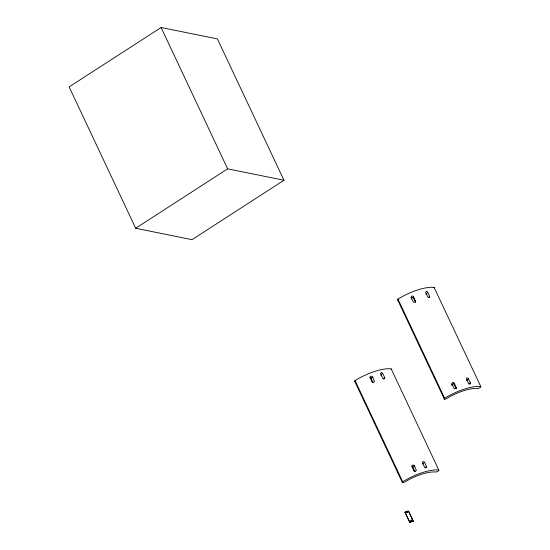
<?xml version="1.0" encoding="UTF-8"?>
<svg xmlns="http://www.w3.org/2000/svg" width="550" height="550" viewBox="0 0 550 550"><rect width="100%" height="100%" fill="white"/><g stroke="black" fill="none" stroke-linecap="round" stroke-linejoin="round"><path stroke-width="0.82" d="M410.822 521.331L410.685 520.726L411.132 521.352M406.471 511.851L406.911 512.524M425.968 294.195L427.687 292.291A1.176 0.853 44.1 0 0 427.433 291.913L427.343 291.823A1.182 0.866 43.4 0 0 426.814 291.5L426.676 291.466A1.182 0.88 42.7 0 0 426.277 291.459L425.906 291.658A1.176 0.908 41.3 0 0 425.693 292.139L425.693 292.27A1.176 0.914 40.5 0 0 425.803 292.676L427.707 296.718A1.176 0.914 40.5 0 0 427.962 297.089L428.072 297.199A1.176 0.908 41.3 0 0 428.601 297.488L429.131 297.529A1.182 0.88 42.7 0 0 429.461 297.378L429.543 297.296A1.182 0.866 43.4 0 0 429.708 296.863L429.708 296.732A1.176 0.853 44.1 0 0 429.591 296.333L427.687 292.291M428.45 297.605L429.591 296.333M466.675 380.655L468.394 378.744A1.176 0.853 44.1 0 0 468.139 378.373L468.05 378.283A1.182 0.866 43.4 0 0 467.521 377.96L467.445 377.933A1.182 0.88 42.7 0 0 466.984 377.912L466.579 378.152A1.176 0.908 41.3 0 0 466.4 378.592L466.4 378.73A1.176 0.914 40.5 0 0 466.51 379.129L468.414 383.178A1.176 0.914 40.5 0 0 468.669 383.549L468.786 383.652A1.176 0.908 41.3 0 0 469.308 383.948L469.837 383.989A1.182 0.88 42.7 0 0 470.168 383.838L470.25 383.756A1.182 0.866 43.4 0 0 470.415 383.322L470.415 383.192A1.176 0.853 44.1 0 0 470.298 382.793L468.394 378.744M469.157 384.065L470.298 382.793M409.633 522.438L409.668 522.404A3.018 0.956 -25.2 0 1 413.277 521.242L408.519 511.115A3.018 0.956 -25.2 0 0 404.903 512.284L405.109 512.311A2.619 0.832 -25.2 0 1 407.832 511.314M406.436 511.878L406.828 512.311M408.506 511.177L413.27 521.29M407.213 511.754L407.66 511.562L407.605 512.201M380.841 375.176L382.635 373.34A1.176 0.914 40.5 0 0 382.016 372.879L381.872 372.831A1.279 1.011 39.7 0 0 381.439 372.79M383.398 378.696L384.697 377.637L382.793 373.594M422.682 464.042L424.476 462.206A1.176 0.914 40.5 0 0 423.857 461.746L423.713 461.697A1.279 1.011 39.7 0 0 423.28 461.656A1.299 1.038 38.9 0 0 422.888 461.78L422.778 461.856A1.265 1.011 38 0 0 422.538 462.158A1.141 0.928 37.1 0 0 422.565 462.956L424.469 467.005A1.141 0.928 37.1 0 0 425.123 467.638A1.265 1.011 38 0 0 425.562 467.768L425.714 467.782A1.299 1.038 38.9 0 0 426.126 467.713A1.279 1.011 39.7 0 0 426.449 467.493L426.525 467.397A1.176 0.914 40.5 0 0 426.628 466.778L424.634 462.461M425.239 467.562L426.539 466.503M407.392 512.263L407.467 511.638M411.386 520.74L411.998 521.001M411.861 520.472L411.799 521.118L411.833 520.438M161.095 27.5L69.135 86.914L135.685 228.25L192.005 239.676L283.965 180.256L217.415 38.926L161.095 27.5L227.638 168.836L283.965 180.256M135.685 228.25L227.638 168.836M397.966 299.104L398.179 298.98A30.257 9.577 -25.2 0 1 434.094 287.416L480.783 386.567A1.994 0.633 -25.2 0 1 479.992 387.681A2.042 0.646 -25.2 0 1 477.51 388.527L477.331 388.506A26.331 8.332 -25.2 0 0 446.923 398.399L446.744 398.516A2.042 0.646 -25.2 0 1 444.407 399.204L397.719 300.046A1.987 0.633 -25.2 0 1 397.966 299.104L444.654 398.262A1.987 0.633 -25.2 0 0 444.407 399.204M355.066 380.579L355.272 380.449A30.257 9.577 -25.2 0 1 391.194 368.885L438.831 470.064A1.994 0.633 -25.2 0 1 438.041 471.178A2.042 0.646 -25.2 0 1 435.559 472.017L435.387 472.003A26.331 8.332 -25.2 0 0 404.979 481.896L404.793 482.006A2.042 0.646 -25.2 0 1 402.456 482.694L354.819 381.521A1.987 0.633 -25.2 0 1 355.066 380.579L402.703 481.752A1.987 0.633 -25.2 0 0 402.456 482.694M444.654 398.262L444.861 398.131A30.257 9.577 -25.2 0 1 480.783 386.567M402.703 481.752L402.909 481.621A30.257 9.577 -25.2 0 1 438.831 470.064M404.903 512.284L409.874 522.431A2.619 0.832 -25.2 0 1 412.947 521.434L413.16 521.373M409.832 522.452L405.109 512.311M406.938 512.408L406.649 511.94L406.601 512.401M373.092 377.293L371.999 377.114L371.174 377.774A1.155 1.073 7.3 0 0 371.119 378.482M414.934 466.159L413.841 465.981L413.016 466.641A1.155 1.073 7.3 0 0 412.961 467.356L414.954 471.591M370.102 377.699L371.174 378.62L373.079 382.669L372.006 381.748L370.102 377.699A1.148 1.079 -0.1 0 1 370.047 376.984L370.095 376.846A1.244 1.162 2.4 0 1 370.363 376.475L370.913 376.172A1.299 1.21 7.3 0 1 371.394 376.131A1.224 1.134 9.5 0 1 371.986 376.344L372.109 376.434A1.107 1.024 11.7 0 1 372.377 376.791L374.282 380.834A1.107 1.024 11.7 0 1 374.378 381.253L374.371 381.397A1.224 1.134 9.5 0 1 374.124 381.934A1.299 1.21 7.3 0 1 373.759 382.229L373.147 382.394A1.244 1.162 2.4 0 1 372.673 382.326L372.529 382.264A1.148 1.079 -0.1 0 1 372.006 381.748M411.943 466.565L413.854 470.614A1.148 1.079 -0.1 0 0 414.377 471.13L414.432 471.158A1.244 1.162 2.4 0 0 414.989 471.261L415.601 471.096A1.299 1.21 7.3 0 0 415.965 470.8A1.224 1.134 9.5 0 0 416.212 470.271L416.219 470.147A1.107 1.024 11.7 0 0 416.13 469.7L414.219 465.658A1.107 1.024 11.7 0 0 413.951 465.3L413.827 465.211A1.224 1.134 9.5 0 0 413.236 465.004A1.299 1.21 7.3 0 0 412.754 465.039L412.204 465.341A1.244 1.162 2.4 0 0 411.936 465.712L411.888 465.85A1.148 1.079 -0.1 0 0 411.943 466.565L413.016 467.486M413.854 470.614L414.92 471.536M411.118 521.297L410.822 520.795M415.429 302.039L413.394 297.784A1.176 1.107 -0.1 0 0 412.727 297.364L411.414 297.928A1.176 1.114 -11.3 0 0 411.269 298.492L411.373 298.918L411.276 297.598A1.176 1.114 -11.3 0 1 411.256 296.739L411.317 296.608A1.182 1.114 -8.4 0 1 411.613 296.271L412.17 296.031A1.176 1.107 -2.8 0 1 412.631 296.044L412.782 296.093A1.176 1.107 -0.1 0 1 413.435 296.677L415.339 300.719L415.484 302.177M456.191 388.637L454.101 384.244A1.176 1.107 -0.1 0 0 453.434 383.824L452.121 384.388A1.176 1.114 -11.3 0 0 451.976 384.952L452.024 385.241M452.079 385.378L451.983 384.051A1.176 1.114 -11.3 0 1 451.962 383.199L452.024 383.068A1.182 1.114 -8.4 0 1 452.32 382.724L452.877 382.491A1.176 1.107 -2.8 0 1 453.337 382.504L453.489 382.546A1.176 1.107 -0.1 0 1 454.142 383.13L456.046 387.179L456.136 388.499M411.276 297.598L413.181 301.641A1.176 1.114 -11.3 0 0 413.834 302.218L413.978 302.259A1.182 1.114 -8.4 0 0 414.439 302.273L414.996 302.032A1.176 1.107 -2.8 0 0 415.291 301.702L415.36 301.565A1.176 1.107 -0.1 0 0 415.339 300.719M451.983 384.051L453.888 388.101A1.176 1.114 -11.3 0 0 454.541 388.678L454.685 388.719A1.182 1.114 -8.4 0 0 455.146 388.726L455.703 388.493A1.176 1.107 -2.8 0 0 455.998 388.156L456.067 388.025A1.176 1.107 -0.1 0 0 456.046 387.179M411.592 518.54L412.954 521.428M384.697 377.637L384.787 377.905A1.176 0.914 40.5 0 1 384.677 378.531L384.601 378.627A1.279 1.011 39.7 0 1 384.285 378.847A1.299 1.038 38.9 0 1 383.873 378.916L383.721 378.902A1.265 1.011 38 0 1 383.274 378.771M454.142 383.13L454.231 384.45M413.435 296.677L413.524 297.997M391.194 368.885A1.994 0.633 -25.2 0 1 391.16 369.346M355.094 381.535A2.042 0.646 -25.2 0 1 354.819 381.521M383.274 378.771A1.141 0.928 37.1 0 1 382.628 378.139L380.724 374.089A1.141 0.928 37.1 0 1 380.696 373.292A1.258 1.011 38 0 1 380.937 372.989L381.047 372.914A1.299 1.038 38.9 0 1 381.432 372.79M434.094 287.416A1.994 0.633 -25.2 0 1 434.06 287.877M397.994 300.066A2.042 0.646 -25.2 0 1 397.719 300.046"/></g></svg>
